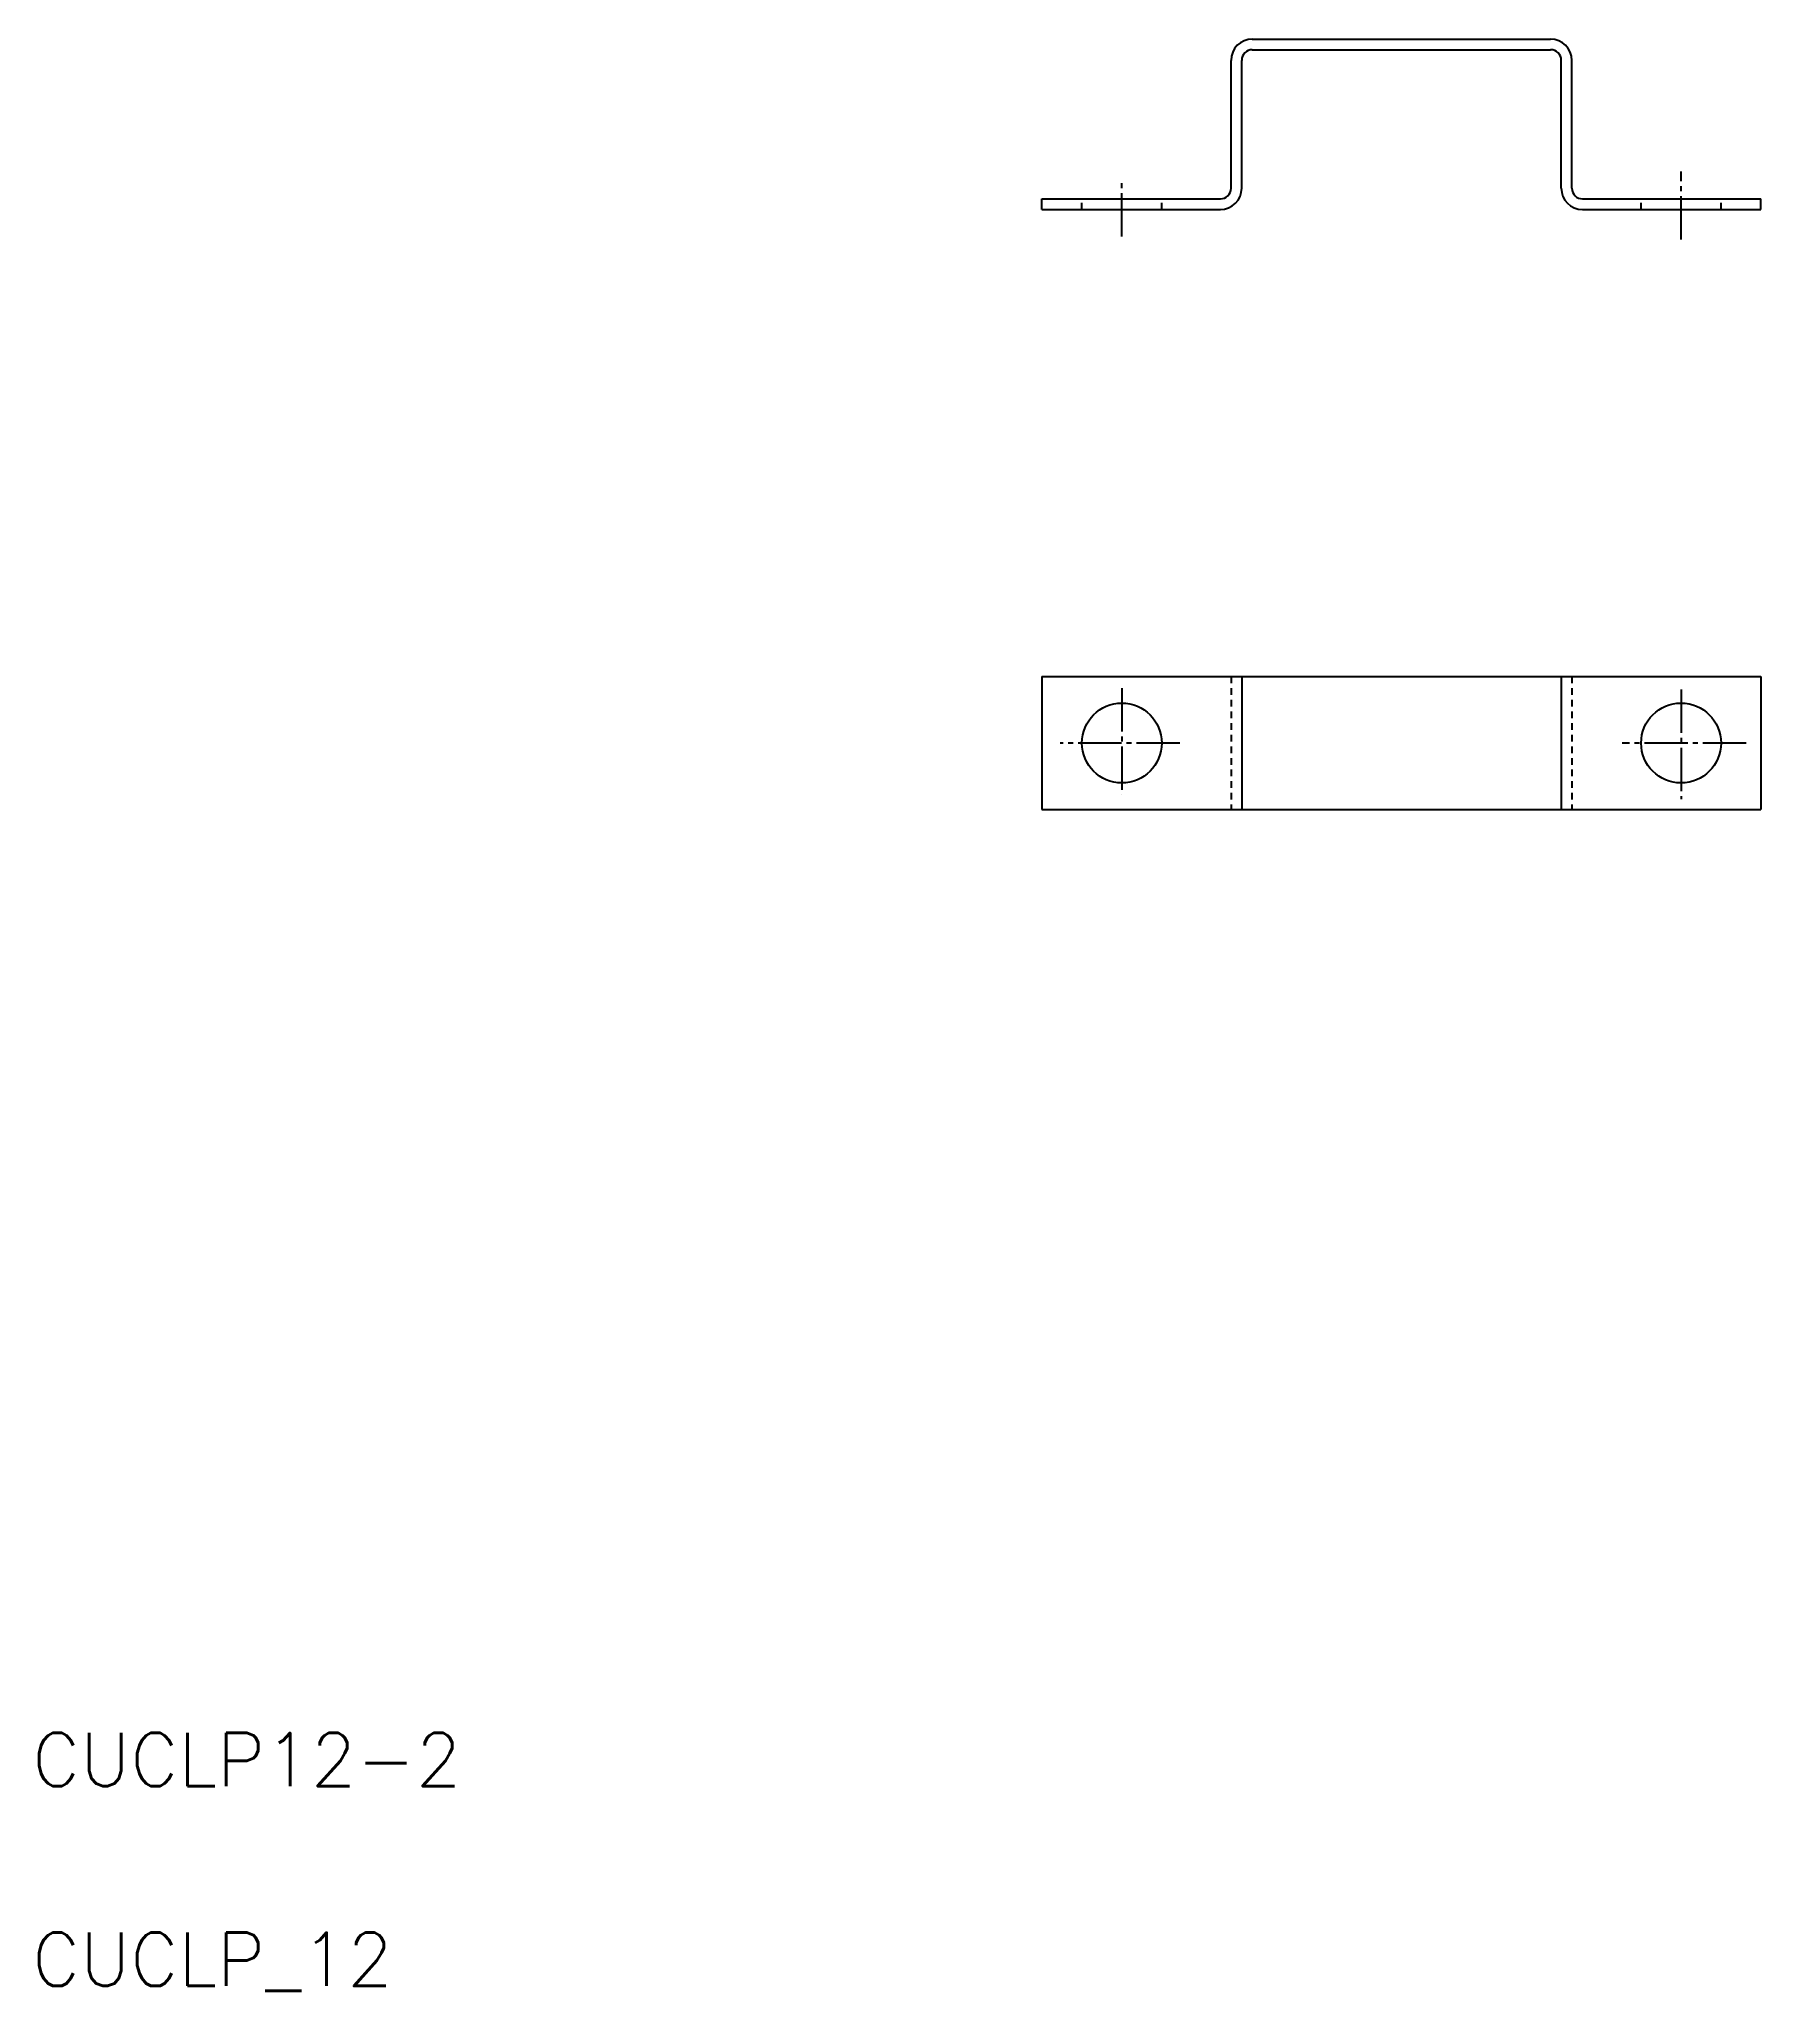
# Model space of a CAD drawing. Extents: x 11 to 140, y 10 to 156.
import ezdxf

# ---------------------------------------------------------------- set-up
doc = ezdxf.new("R2010")
doc.units = 0
doc.header["$LTSCALE"] = 0.25
doc.linetypes.add('CENTER', pattern=[17.5, 13, -1.5, 1.5, -1.5])
doc.linetypes.add('DASHED', pattern=[3.5, 2, -1.5])
doc.layers.get('0').update_dxf_attribs({"linetype": 'CONTINUOUS'})
doc.layers.add('CENTER', color=1, linetype='CENTER')
doc.styles.get("Standard").update_dxf_attribs({"font": 'txt.shx'})

msp = doc.modelspace()

# ---------------------------------------------------------------- linework, layer by layer
for p, q in [((101.635356, 156.179537), (124.035356, 156.179537)), ((101.635356, 155.379537), (124.035356, 155.379537)), ((100.035356, 144.979537), (100.035356, 154.579537)), ((100.835356, 144.979537), (100.835356, 154.579537)), ((124.835356, 144.979537), (124.835356, 154.579537)), ((125.635356, 144.979537), (125.635356, 154.579537)), ((85.835356, 143.379537), (85.835356, 144.179537)), ((85.835356, 144.179537), (99.235356, 144.179537)), ((126.435356, 144.179537), (139.835356, 144.179537)), ((139.835356, 143.379537), (139.835356, 144.179537)), ((85.835356, 143.379537), (99.235356, 143.379537)), ((126.435356, 143.379537), (139.835356, 143.379537)), ((85.835356, 108.320334), (85.835356, 98.320334)), ((85.835356, 108.320334), (139.835356, 108.320334)), ((99.335356, 108.320334), (99.335356, 108.320434)), ((100.835356, 108.320334), (100.835356, 98.320334)), ((112.835356, 108.320334), (112.835456, 108.320334)), ((124.835356, 108.320334), (124.835356, 98.320334)), ((139.835356, 108.320334), (139.835356, 98.320334)), ((85.835356, 98.320334), (139.835356, 98.320334))]:
    msp.add_line(p, q)
at = {"color": 3, "linetype": 'DASHED'}
for p, q in [((88.835356, 143.379537), (88.835356, 144.179537)), ((94.835356, 143.379537), (94.835356, 144.179537)), ((130.835356, 143.379537), (130.835356, 144.179537)), ((136.835356, 143.379537), (136.835356, 144.179537)), ((100.035356, 108.320334), (100.035356, 98.320334)), ((125.635356, 108.320334), (125.635356, 98.320334))]:
    msp.add_line(p, q, dxfattribs=at)
for centre in [(91.835356, 103.320334), (133.835356, 103.320334)]:
    msp.add_circle(centre, 3)
for centre, radius, start, end in [((101.635356, 154.579537), 1.6, 90, 180), ((101.635356, 154.579537), 0.8, 90, 180), ((124.035356, 154.579537), 1.6, 0, 90), ((124.035356, 154.579537), 0.8, 0, 90), ((99.235356, 144.979537), 0.8, 270, 0), ((99.235356, 144.979537), 1.6, 270, 0), ((126.435356, 144.979537), 1.6, 180, 270), ((126.435356, 144.979537), 0.8, 180, 270)]:
    msp.add_arc(centre, radius, start, end)
at = {"layer": 'CENTER', "color": 1, "linetype": 'CENTER'}
for p, q in [((91.835356, 141.356008), (91.835356, 145.685344)), ((133.835356, 141.139541), (133.835356, 146.226511)), ((91.835356, 107.436428), (91.835356, 99.427157)), ((133.835356, 107.328194), (133.835356, 99.102456)), ((96.185013, 103.320334), (87.194635, 103.320334)), ((138.722872, 103.320334), (129.407542, 103.320334))]:
    msp.add_line(p, q, dxfattribs=at)

# ---------------------------------------------------------------- texts
for s, p in [('CUCLP12-2', (10, 25)), ('CUCLP_12', (10, 10))]:
    msp.add_text(s, height=4).set_placement(p)

doc.saveas('drawing.dxf')
